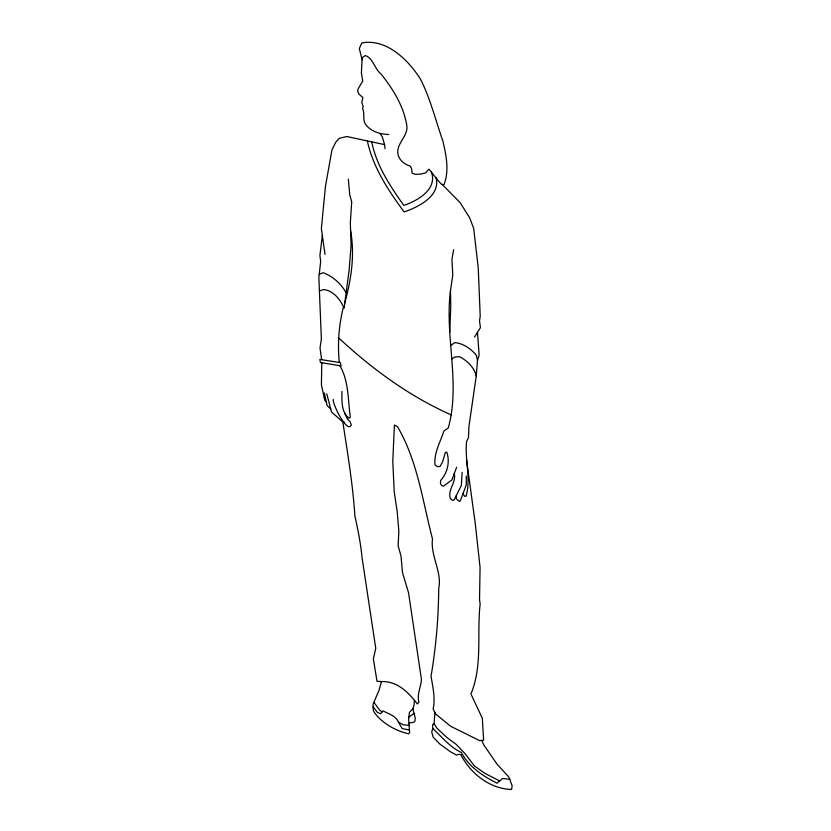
<?xml version="1.0" encoding="UTF-8"?>
<svg xmlns="http://www.w3.org/2000/svg" width="831" height="831" viewBox="0 0 831 831"><rect width="100%" height="100%" fill="white"/><g stroke="black" fill="none" stroke-linecap="round" stroke-linejoin="round"><path stroke-width="1.25" d="M414.347 700.398L414.17 704.418L412.882 708.801L409.434 712.344L408.634 718.67L409.6 732.454L408.738 733.866C395.681 730.885 382.385 723.437 374.365 712.52C372.589 709.986 373.212 706.942 373.119 704.054L378.905 690.592L381.491 681.565C397.208 681.005 408.551 692.348 417.359 703.95L418.917 702.133C416.767 694.176 420.901 687.123 421.462 679.519L408.54 592.773L402.495 572.58L401.009 556.053L398.153 545.874L398.838 531.071L397.228 511.844L394.195 491.682L392.783 461.236L394.403 425.025L397.405 426.532C417.505 460.551 422.626 501.218 432.484 538.935C430.313 556.032 442.341 572.081 438.706 588.66C438.508 617.994 435.984 647.391 431.009 676.309C432.858 687.06 435.475 698.206 433.128 709.092L435.86 714.193L450.682 726.273L479.591 740.618L483.611 740.255L482.333 718.358L470.948 693.916C482.821 665.548 476.724 633.741 480.162 603.95L479.529 599.753L480.069 567.542L475.249 523.395L466.607 460.332M321.774 362.752L341.105 365.889L340.346 362.648L319.852 359.397L320.454 362.555L321.774 362.752L321.42 384.784L324.682 400.22L326.344 402.131M343.463 306.764C338.923 324.817 337.355 343.951 339.339 362.409M449.727 332.213L450.766 306.13L450.475 290.684L452.781 275.061L451.939 259.542L453.633 249.653M462.129 472.424L461.319 485.533L454.1 500.054L452.469 500.324L450.257 498.236C447.556 489.615 456.479 482.385 454.277 473.597M362.036 59.759L359.324 48.489L361.869 42.932C386.592 38.319 408.437 60.019 420.621 79.35C430.427 98.962 435.683 120.453 442.892 141.073C446.185 155.355 449.446 170.386 444.045 184.596L441.77 184.42L439.308 181.916L428.941 169.171L425.628 172.9L420.621 174.136L415.271 174.313L412.093 173.16L411.553 168.371L410.005 165.992C404.198 164.445 398.672 159.583 397.8 153.444C396.647 142.932 408.26 136.17 406.826 125.658C403.783 106.347 393.146 89.197 381.149 74.136C374.75 69.305 373.077 57.91 365.276 55.552L362.451 57.453L362.036 59.759L361.412 72.931L362.731 81.116L358.254 88.574L357.61 91.036L358.971 94.142L362.908 97.591L361.797 102.618L363.23 106.784L362.555 108.487C365.162 113.504 362.358 119.103 365.297 123.964C370.408 131.485 380.11 134.238 388.783 134.508M509.985 779.353L502.464 778.46L499.66 780.932L484.992 773.401L474.449 766.005L464.965 753.561L456.177 744.379L447.036 737.627L436.981 728.247L434.104 723.697L434.904 712.447M463.012 493.624L464.571 496.263L466.087 496.2C471.208 478.168 464.571 459.668 466.607 441.334L468.466 437.573L468.933 426.511L476.236 376.059L477.513 360.363L479.144 355.117L477.482 332.358M322.345 235.474L319.925 255.491L320.662 261.526L318.865 277.616L321.368 339.069L320.008 348.096L321.67 359.574M348.324 179.143L349.706 194.672L351.7 201.85L350.318 222.822L351.087 245.207L349.176 269.68L344.138 308.072C340.139 299.586 333.678 290.684 323.643 289.52L319.686 290.86M450.475 290.684C444.585 336.181 460.696 383.07 448.293 427.934L443.92 431.05C440.347 441.978 433.792 453.02 435.008 464.83L437.335 466.575L440.015 466.513L442.57 461.932L445.364 452.521L446.766 452.126C450.173 461.911 447.473 472.932 440.596 480.557L440.472 483.715L441.874 485.605L443.39 486.208L451.887 479.954L456.666 467.251M344.678 303.138C351.253 279.642 354.972 254.982 350.589 230.717M434.104 723.697L432.671 724.518L432.754 728.496L431.715 731.934L433.148 737.139L439.755 743.994L450.402 751.733L456.52 755.078L458.805 754.319L460.852 754.631C470.304 773.422 490.03 789.003 511.616 789.45L512.135 785.804L508.873 777.078L497.177 764.343L483.808 744.929L481.731 740.452M474.522 337.074L480.443 327.643L479.497 320.808L480.214 316.289L478.23 267.738L473.691 228.38L469.619 217.743L460.042 202.525L442.237 184.451M499.66 780.932L496.959 783.207C482.79 775.884 468.975 767.023 461.319 752.471C449.976 747.194 441.874 736.92 432.754 728.496M408.831 717.122L414.046 713.351M451.056 345.177L454.973 342.58C463.469 343.535 470.886 348.719 476.277 355.149L477.513 360.363M451.898 358.919L455.274 356.831L459.938 356.831C467.396 360.945 474.314 367.51 476.236 376.059M319.218 274.323L323.176 272.713C332.743 276.287 340.793 283.464 345.883 292.273M409.174 722.96L413.911 722.274L415.033 721.007L415.209 717.891L412.882 708.801M381.491 681.565L377.025 681.306L373.348 658.941L375.757 648.367L361.994 557.289C360.696 543.36 357.974 529.711 354.879 516.051C352.895 484.473 347.576 453.279 342.85 421.992L331.527 412.01L326.749 393.79M409.6 725.421L403.139 724.705L398.402 722.139C396.221 715.969 388.17 713.736 383.039 710.889L380.453 713.819L377.347 712.323L373.119 706.765M342.85 421.992L344.657 422.345M409.6 730.044L402.183 728.579L398.402 722.139M385.013 148.656L384.576 144.615L346.776 136.523L339.152 138.393L335.828 142.091L331.943 149.933L325.43 186.57L321.368 228.608L325.025 254.39M451.493 415.022C409.704 396.532 372.257 369.099 338.882 338.103M382.135 711.907L379.59 710.1L374.241 702.694M330.717 408.935L327.102 405.559L324.308 392.918M380.131 133.614L382.291 136.824L384.576 144.615M341.925 391.38C341.925 400.262 341.042 412.249 349.02 418.211L350.308 417.204C347.867 399.929 348.947 381.429 339.931 365.682M344.948 413.703L347.244 418.803L350.038 421.629L351.326 424.921C347.379 434.447 332.026 403.264 333.273 399.441M436.046 177.626C440.918 195.877 418.17 207.199 404.146 211.926C388.347 190.6 372.807 166.938 367.323 140.699M431.455 172.09C437.625 189.291 417.339 200.977 403.804 205.361C390.103 186.217 376.204 165.068 371.727 141.696M456.167 495.889L456.427 498.953L459.45 501.509L460.613 500.158L466.316 484.629L466.316 476.028"/></g></svg>
